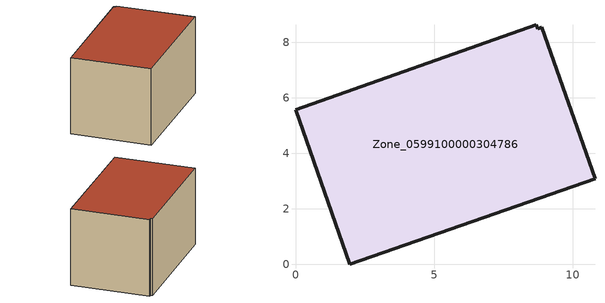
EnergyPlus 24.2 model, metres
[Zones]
Zone_0599100000304786
 floor ground (C_G): 10.81,3.09 1.97,0 0,5.58 8.68,8.63 8.74,8.49 8.89,8.55 z0
 wall outside (C_F): 8.68,8.63 0,5.58 1.97,0 10.81,3.09 8.89,8.55 8.74,8.49 8.68,8.63 z0:5.78
 roof outside (C_R): 1.97,0 10.81,3.09 8.89,8.55 8.74,8.49 8.68,8.63 0,5.58 z5.78
[BUILDING]
Pand.0599100000304786: North Axis=0; Terrain=City; Loads Convergence Tolerance Value=0.04; Temperature Convergence Tolerance Value=0.4; Solar Distribution=FullExterior; Maximum Number of Warmup Days=25; Minimum Number of Warmup Days=1
[Site:Location]
Rotterdam.The.Hague.AP_ZH_NLD Design_Conditions: Latitude=51.96; Longitude=4.45; Time Zone=1; Elevation=-4.5
[SITE:GROUNDTEMPERATURE:BUILDINGSURFACE]
18, 18, 18, 18, 18, 18, 18, 18, 18, 18, 18, 18
[MATERIAL] Thermal Absorptance=0.9; Solar Absorptance=0.7; Visible Absorptance=0.7
Name | Roughness | Thickness | Conductivity | Density | Specific Heat
G.TC.1946-1964 | MediumSmooth | 0.15 | 1 | 540 | 1210
F.TC.1946-1964 | Rough | 0.3 | 0.857143 | 1920 | 840
R.TC.1946-1964 | MediumRough | 0.2 | 0.235294 | 1500 | 1000
[CONSTRUCTION]
C_G: G.TC.1946-1964
C_F: F.TC.1946-1964
C_R: R.TC.1946-1964
[ZONE]
Zone_0599100000304786: Type=1; Multiplier=1; Ceiling Height=Autocalculate; Volume=Autocalculate; Floor Area=autocalculate; Part of Total Floor Area=Yes
[ZONEINFILTRATION:DESIGNFLOWRATE]
Infil_Zone_0599100000304786: Zone or ZoneList or Space or SpaceList=Zone_0599100000304786; Schedule=AlwaysOn; Design Flow Rate Calculation Method=Flow/Area; Flow Rate per Floor Area=0.003; Constant Term Coefficient=1; Temperature Term Coefficient=0; Velocity Term Coefficient=0; Velocity Squared Term Coefficient=0
[HVACTEMPLATE:ZONE:IDEALLOADSAIRSYSTEM]
Zone_0599100000304786: Maximum Heating Supply Air Temperature=50; Minimum Cooling Supply Air Temperature=13; Maximum Heating Supply Air Humidity Ratio=0.0156; Minimum Cooling Supply Air Humidity Ratio=0.0077; Heating Limit=NoLimit; Cooling Limit=NoLimit; Dehumidification Control Type=ConstantSensibleHeatRatio; Cooling Sensible Heat Ratio=0.7; Dehumidification Setpoint=60; Humidification Control Type=None; Humidification Setpoint=30; Outdoor Air Method=None; Outdoor Air Flow Rate per Person=0.00944; Outdoor Air Flow Rate per Zone Floor Area=0; Outdoor Air Flow Rate per Zone=0; Demand Controlled Ventilation Type=None; Outdoor Air Economizer Type=NoEconomizer; Heat Recovery Type=None; Sensible Heat Recovery Effectiveness=0.7; Latent Heat Recovery Effectiveness=0.65
[ZONECONTROL:THERMOSTAT]
ThermostatControl_Zone_0599100000304786: Zone or ZoneList=Zone_0599100000304786; Control Type Schedule=DualSetpointControlType; Control 1=Thermostat_Zone_0599100000304786; Temperature Difference Between Cutout And Setpoint=0
[THERMOSTATSETPOINT:DUALSETPOINT]
Thermostat_Zone_0599100000304786: Heating Setpoint Temperature Schedule=HeatingSetpoint_Zone_0599100000304786; Cooling Setpoint Temperature Schedule=CoolingSetpoint_Zone_0599100000304786
[SCHEDULE:COMPACT]
HeatingSetpoint_Zone_0599100000304786: Through: 12/31, For: AllDays, Until: 24:00, 21
CoolingSetpoint_Zone_0599100000304786: Through: 12/31, For: AllDays, Until: 24:00, 24
DualSetpointControlType: Through: 12/31, For: AllDays, Until: 24:00, 4
AlwaysOn: Through: 12/31, For: AllDays, Until: 24:00, 1
